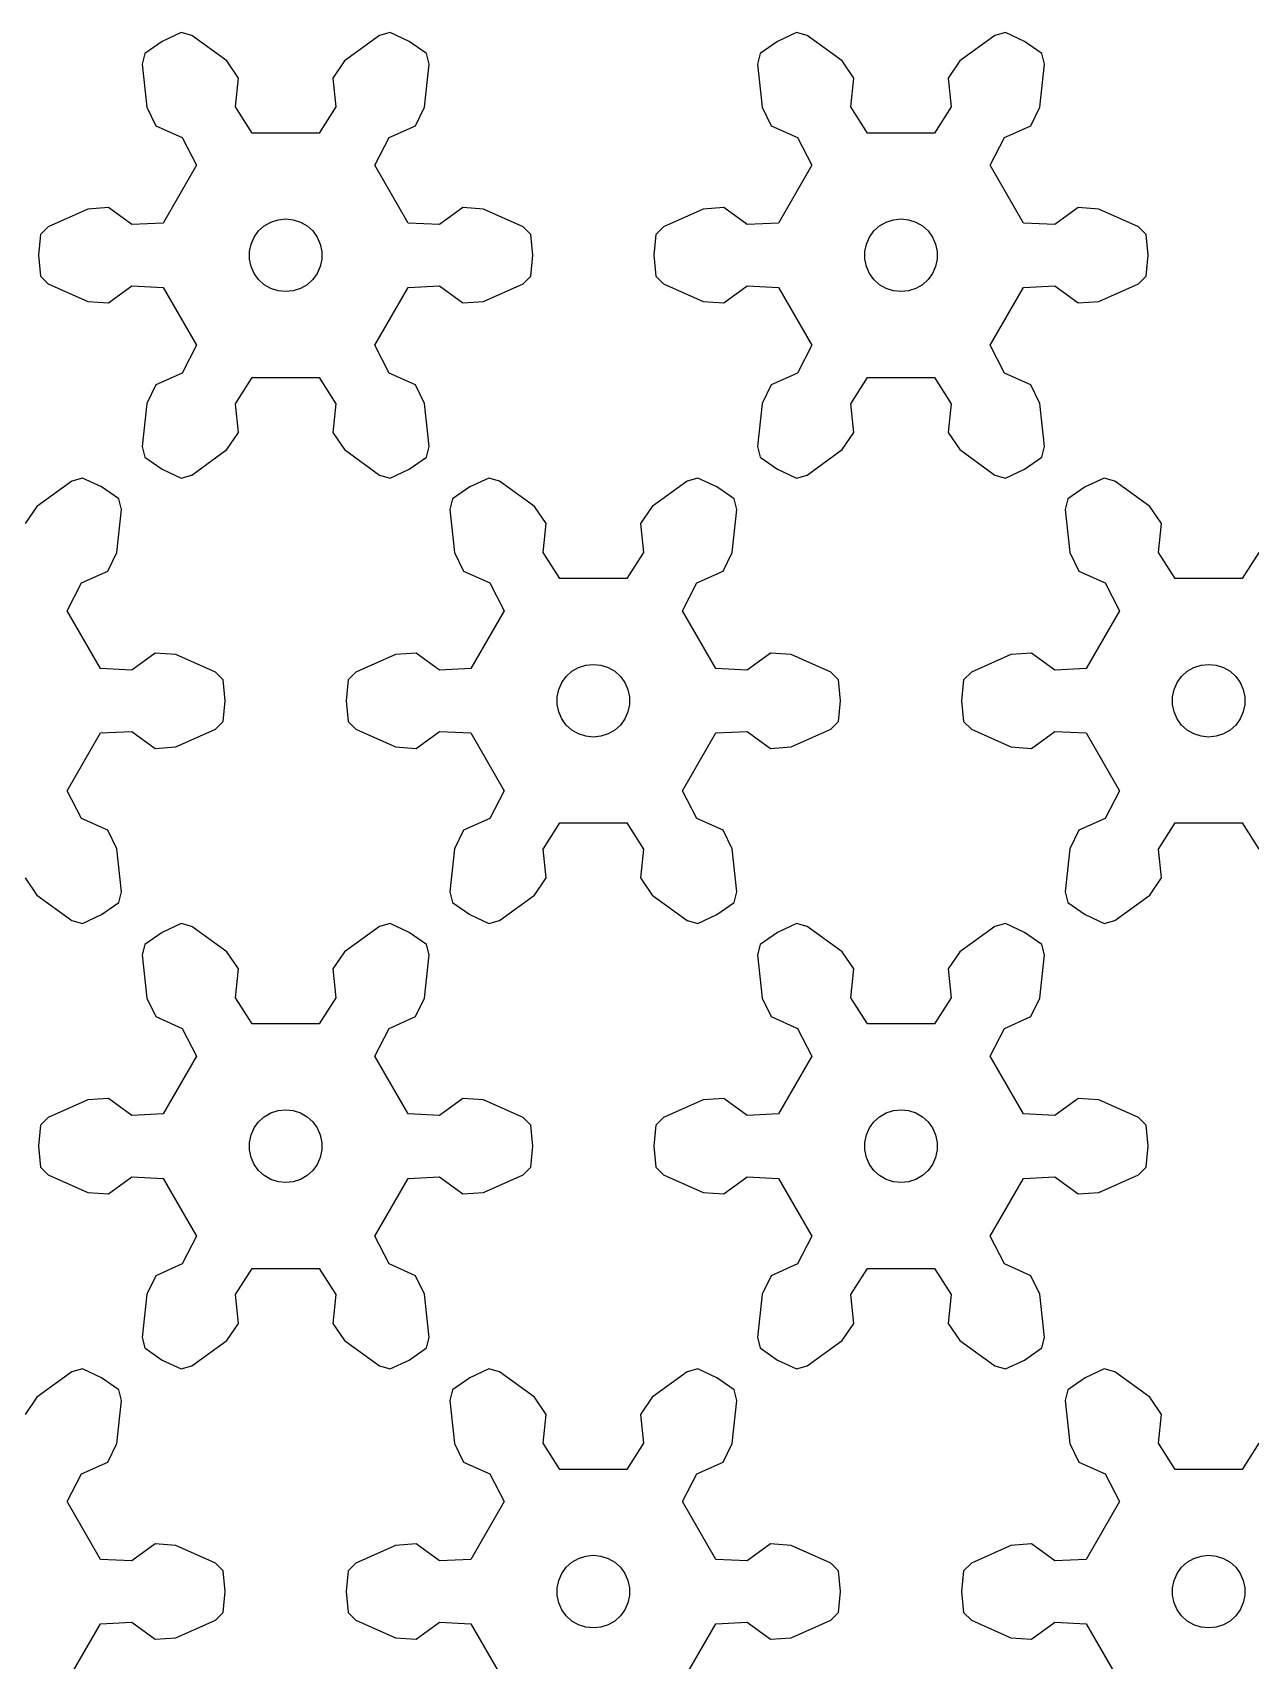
# Model space of a CAD drawing. Extents: x 0 to 198, y 0 to 239.
# Drawn here: x 50.5 to 100.7, y 171.7 to 238.9 of the extents above; entities that cross this region are included whole.
import ezdxf

# ---------------------------------------------------------------- set-up
doc = ezdxf.new("R2010")
doc.units = 0

msp = doc.modelspace()

# ---------------------------------------------------------------- linework, layer by layer
for p, q in [((55.837, 238.507), (55.127, 238.01)), ((56.622, 238.873), (55.837, 238.507)), ((57.056, 238.749), (56.622, 238.873)), ((58.502, 237.701), (57.056, 238.749)), ((64.803, 238.749), (63.357, 237.701)), ((65.237, 238.873), (64.803, 238.749)), ((66.023, 238.507), (65.237, 238.873)), ((66.732, 238.01), (66.023, 238.507)), ((81.208, 238.507), (80.499, 238.01)), ((81.994, 238.873), (81.208, 238.507)), ((82.428, 238.749), (81.994, 238.873)), ((83.874, 237.701), (82.428, 238.749)), ((90.175, 238.749), (88.729, 237.701)), ((90.609, 238.873), (90.175, 238.749)), ((91.394, 238.507), (90.609, 238.873)), ((92.104, 238.01), (91.394, 238.507)), ((55.127, 238.01), (55.017, 237.572)), ((66.842, 237.572), (66.732, 238.01)), ((80.499, 238.01), (80.389, 237.572)), ((92.214, 237.572), (92.104, 238.01)), ((55.017, 237.572), (55.202, 235.796)), ((58.979, 236.994), (58.502, 237.701)), ((63.357, 237.701), (62.88, 236.994)), ((66.657, 235.796), (66.842, 237.572)), ((80.389, 237.572), (80.574, 235.796)), ((84.351, 236.994), (83.874, 237.701)), ((88.729, 237.701), (88.252, 236.994)), ((92.029, 235.796), (92.214, 237.572)), ((58.856, 235.807), (58.979, 236.994)), ((62.88, 236.994), (63.003, 235.807)), ((84.228, 235.807), (84.351, 236.994)), ((88.252, 236.994), (88.375, 235.807)), ((55.202, 235.796), (55.575, 235.029)), ((59.554, 234.729), (58.856, 235.807)), ((63.003, 235.807), (62.305, 234.729)), ((66.284, 235.029), (66.657, 235.796)), ((80.574, 235.796), (80.947, 235.029)), ((84.926, 234.729), (84.228, 235.807)), ((88.375, 235.807), (87.677, 234.729)), ((91.656, 235.029), (92.029, 235.796)), ((55.575, 235.029), (56.665, 234.543)), ((65.194, 234.543), (66.284, 235.029)), ((80.947, 235.029), (82.037, 234.543)), ((90.566, 234.543), (91.656, 235.029)), ((56.665, 234.543), (57.25, 233.399)), ((62.305, 234.729), (59.554, 234.729)), ((64.609, 233.399), (65.194, 234.543)), ((82.037, 234.543), (82.622, 233.399)), ((87.677, 234.729), (84.926, 234.729)), ((89.981, 233.399), (90.566, 234.543)), ((57.25, 233.399), (55.874, 231.016)), ((65.985, 231.016), (64.609, 233.399)), ((82.622, 233.399), (81.246, 231.016)), ((91.357, 231.016), (89.981, 233.399)), ((52.774, 231.591), (51.144, 230.863)), ((53.625, 231.651), (52.774, 231.591)), ((54.591, 230.951), (53.625, 231.651)), ((55.874, 231.016), (54.591, 230.951)), ((60.048, 230.899), (60.319, 231.056)), ((60.319, 231.056), (60.618, 231.153)), ((60.618, 231.153), (60.93, 231.186)), ((60.93, 231.186), (61.241, 231.153)), ((61.241, 231.153), (61.54, 231.056)), ((61.54, 231.056), (61.811, 230.899)), ((67.268, 230.951), (65.985, 231.016)), ((68.234, 231.651), (67.268, 230.951)), ((69.085, 231.591), (68.234, 231.651)), ((70.716, 230.863), (69.085, 231.591)), ((78.146, 231.591), (76.515, 230.863)), ((78.997, 231.651), (78.146, 231.591)), ((79.963, 230.951), (78.997, 231.651)), ((81.246, 231.016), (79.963, 230.951)), ((85.42, 230.899), (85.691, 231.056)), ((85.691, 231.056), (85.99, 231.153)), ((85.99, 231.153), (86.301, 231.186)), ((86.301, 231.186), (86.613, 231.153)), ((86.613, 231.153), (86.912, 231.056)), ((86.912, 231.056), (87.183, 230.899)), ((92.64, 230.951), (91.357, 231.016)), ((93.606, 231.651), (92.64, 230.951)), ((94.457, 231.591), (93.606, 231.651)), ((96.087, 230.863), (94.457, 231.591)), ((50.819, 230.549), (50.744, 229.686)), ((51.144, 230.863), (50.819, 230.549)), ((59.503, 230.149), (59.631, 230.436)), ((59.631, 230.436), (59.815, 230.69)), ((59.815, 230.69), (60.048, 230.899)), ((61.811, 230.899), (62.044, 230.69)), ((62.044, 230.69), (62.229, 230.436)), ((62.229, 230.436), (62.356, 230.149)), ((71.04, 230.549), (70.716, 230.863)), ((71.115, 229.686), (71.04, 230.549)), ((76.191, 230.549), (76.115, 229.686)), ((76.515, 230.863), (76.191, 230.549)), ((84.875, 230.149), (85.002, 230.436)), ((85.002, 230.436), (85.187, 230.69)), ((85.187, 230.69), (85.42, 230.899)), ((87.183, 230.899), (87.416, 230.69)), ((87.416, 230.69), (87.6, 230.436)), ((87.6, 230.436), (87.728, 230.149)), ((96.412, 230.549), (96.087, 230.863)), ((96.487, 229.686), (96.412, 230.549)), ((50.744, 229.686), (50.819, 228.823)), ((59.438, 229.843), (59.503, 230.149)), ((59.438, 229.529), (59.438, 229.843)), ((62.356, 230.149), (62.421, 229.843)), ((62.421, 229.843), (62.421, 229.529)), ((71.04, 228.823), (71.115, 229.686)), ((76.115, 229.686), (76.191, 228.823)), ((84.81, 229.843), (84.875, 230.149)), ((84.81, 229.529), (84.81, 229.843)), ((87.728, 230.149), (87.793, 229.843)), ((87.793, 229.843), (87.793, 229.529)), ((96.412, 228.823), (96.487, 229.686)), ((59.503, 229.222), (59.438, 229.529)), ((59.631, 228.936), (59.503, 229.222)), ((62.356, 229.222), (62.229, 228.936)), ((62.421, 229.529), (62.356, 229.222)), ((84.875, 229.222), (84.81, 229.529)), ((85.002, 228.936), (84.875, 229.222)), ((87.728, 229.222), (87.6, 228.936)), ((87.793, 229.529), (87.728, 229.222)), ((50.819, 228.823), (51.144, 228.509)), ((51.144, 228.509), (52.774, 227.781)), ((53.625, 227.721), (54.591, 228.421)), ((54.591, 228.421), (55.874, 228.356)), ((55.874, 228.356), (57.25, 225.973)), ((59.815, 228.682), (59.631, 228.936)), ((60.048, 228.472), (59.815, 228.682)), ((60.319, 228.316), (60.048, 228.472)), ((60.618, 228.219), (60.319, 228.316)), ((61.54, 228.316), (61.241, 228.219)), ((61.811, 228.472), (61.54, 228.316)), ((62.044, 228.682), (61.811, 228.472)), ((62.229, 228.936), (62.044, 228.682)), ((64.609, 225.973), (65.985, 228.356)), ((65.985, 228.356), (67.268, 228.421)), ((67.268, 228.421), (68.234, 227.721)), ((69.085, 227.781), (70.716, 228.509)), ((70.716, 228.509), (71.04, 228.823)), ((76.191, 228.823), (76.515, 228.509)), ((76.515, 228.509), (78.146, 227.781)), ((78.997, 227.721), (79.963, 228.421)), ((79.963, 228.421), (81.246, 228.356)), ((81.246, 228.356), (82.622, 225.973)), ((85.187, 228.682), (85.002, 228.936)), ((85.42, 228.472), (85.187, 228.682)), ((85.691, 228.316), (85.42, 228.472)), ((85.99, 228.219), (85.691, 228.316)), ((86.912, 228.316), (86.613, 228.219)), ((87.183, 228.472), (86.912, 228.316)), ((87.416, 228.682), (87.183, 228.472)), ((87.6, 228.936), (87.416, 228.682)), ((89.981, 225.973), (91.357, 228.356)), ((91.357, 228.356), (92.64, 228.421)), ((92.64, 228.421), (93.606, 227.721)), ((94.457, 227.781), (96.087, 228.509)), ((96.087, 228.509), (96.412, 228.823)), ((52.774, 227.781), (53.625, 227.721)), ((60.93, 228.186), (60.618, 228.219)), ((61.241, 228.219), (60.93, 228.186)), ((68.234, 227.721), (69.085, 227.781)), ((78.146, 227.781), (78.997, 227.721)), ((86.301, 228.186), (85.99, 228.219)), ((86.613, 228.219), (86.301, 228.186)), ((93.606, 227.721), (94.457, 227.781)), ((57.25, 225.973), (56.665, 224.829)), ((65.194, 224.829), (64.609, 225.973)), ((82.622, 225.973), (82.037, 224.829)), ((90.566, 224.829), (89.981, 225.973)), ((55.575, 224.343), (55.202, 223.576)), ((56.665, 224.829), (55.575, 224.343)), ((58.856, 223.564), (59.554, 224.643)), ((59.554, 224.643), (62.305, 224.643)), ((62.305, 224.643), (63.003, 223.564)), ((66.284, 224.343), (65.194, 224.829)), ((66.657, 223.576), (66.284, 224.343)), ((80.947, 224.343), (80.574, 223.576)), ((82.037, 224.829), (80.947, 224.343)), ((84.228, 223.564), (84.926, 224.643)), ((84.926, 224.643), (87.677, 224.643)), ((87.677, 224.643), (88.375, 223.564)), ((91.656, 224.343), (90.566, 224.829)), ((92.029, 223.576), (91.656, 224.343)), ((55.202, 223.576), (55.017, 221.799)), ((58.979, 222.377), (58.856, 223.564)), ((63.003, 223.564), (62.88, 222.377)), ((66.842, 221.799), (66.657, 223.576)), ((80.574, 223.576), (80.389, 221.799)), ((84.351, 222.377), (84.228, 223.564)), ((88.375, 223.564), (88.252, 222.377)), ((92.214, 221.799), (92.029, 223.576)), ((58.502, 221.671), (58.979, 222.377)), ((62.88, 222.377), (63.357, 221.671)), ((83.874, 221.671), (84.351, 222.377)), ((88.252, 222.377), (88.729, 221.671)), ((55.017, 221.799), (55.127, 221.362)), ((57.056, 220.622), (58.502, 221.671)), ((63.357, 221.671), (64.803, 220.622)), ((66.732, 221.362), (66.842, 221.799)), ((80.389, 221.799), (80.499, 221.362)), ((82.428, 220.622), (83.874, 221.671)), ((88.729, 221.671), (90.175, 220.622)), ((92.104, 221.362), (92.214, 221.799)), ((55.127, 221.362), (55.837, 220.865)), ((66.023, 220.865), (66.732, 221.362)), ((80.499, 221.362), (81.208, 220.865)), ((91.394, 220.865), (92.104, 221.362)), ((52.117, 220.374), (50.672, 219.326)), ((52.551, 220.498), (52.117, 220.374)), ((53.337, 220.132), (52.551, 220.498)), ((55.837, 220.865), (56.622, 220.498)), ((56.622, 220.498), (57.056, 220.622)), ((64.803, 220.622), (65.237, 220.498)), ((65.237, 220.498), (66.023, 220.865)), ((69.308, 220.498), (68.523, 220.132)), ((69.742, 220.374), (69.308, 220.498)), ((71.188, 219.326), (69.742, 220.374)), ((77.489, 220.374), (76.043, 219.326)), ((77.923, 220.498), (77.489, 220.374)), ((78.708, 220.132), (77.923, 220.498)), ((81.208, 220.865), (81.994, 220.498)), ((81.994, 220.498), (82.428, 220.622)), ((90.175, 220.622), (90.609, 220.498)), ((90.609, 220.498), (91.394, 220.865)), ((94.68, 220.498), (93.894, 220.132)), ((95.114, 220.374), (94.68, 220.498)), ((96.559, 219.326), (95.114, 220.374)), ((54.046, 219.635), (53.337, 220.132)), ((54.156, 219.197), (54.046, 219.635)), ((67.813, 219.635), (67.703, 219.197)), ((68.523, 220.132), (67.813, 219.635)), ((79.418, 219.635), (78.708, 220.132)), ((79.528, 219.197), (79.418, 219.635)), ((93.185, 219.635), (93.075, 219.197)), ((93.894, 220.132), (93.185, 219.635)), ((50.672, 219.326), (50.194, 218.62)), ((53.971, 217.421), (54.156, 219.197)), ((67.703, 219.197), (67.888, 217.421)), ((71.665, 218.62), (71.188, 219.326)), ((76.043, 219.326), (75.566, 218.62)), ((79.343, 217.421), (79.528, 219.197)), ((93.075, 219.197), (93.26, 217.421)), ((97.037, 218.62), (96.559, 219.326)), ((71.542, 217.432), (71.665, 218.62)), ((75.566, 218.62), (75.689, 217.432)), ((96.914, 217.432), (97.037, 218.62)), ((53.598, 216.654), (53.971, 217.421)), ((67.888, 217.421), (68.261, 216.654)), ((72.24, 216.354), (71.542, 217.432)), ((75.689, 217.432), (74.991, 216.354)), ((78.97, 216.654), (79.343, 217.421)), ((93.26, 217.421), (93.633, 216.654)), ((97.612, 216.354), (96.914, 217.432)), ((101.061, 217.432), (100.363, 216.354)), ((52.508, 216.168), (53.598, 216.654)), ((68.261, 216.654), (69.351, 216.168)), ((74.991, 216.354), (72.24, 216.354)), ((77.88, 216.168), (78.97, 216.654)), ((93.633, 216.654), (94.723, 216.168)), ((100.363, 216.354), (97.612, 216.354)), ((51.923, 215.024), (52.508, 216.168)), ((69.351, 216.168), (69.936, 215.024)), ((77.295, 215.024), (77.88, 216.168)), ((94.723, 216.168), (95.308, 215.024)), ((53.299, 212.641), (51.923, 215.024)), ((69.936, 215.024), (68.56, 212.641)), ((78.671, 212.641), (77.295, 215.024)), ((95.308, 215.024), (93.932, 212.641)), ((55.548, 213.276), (54.582, 212.576)), ((56.399, 213.216), (55.548, 213.276)), ((58.03, 212.488), (56.399, 213.216)), ((65.46, 213.216), (63.829, 212.488)), ((66.311, 213.276), (65.46, 213.216)), ((67.277, 212.576), (66.311, 213.276)), ((80.92, 213.276), (79.954, 212.576)), ((81.771, 213.216), (80.92, 213.276)), ((83.402, 212.488), (81.771, 213.216)), ((90.832, 213.216), (89.201, 212.488)), ((91.683, 213.276), (90.832, 213.216)), ((92.649, 212.576), (91.683, 213.276)), ((54.582, 212.576), (53.299, 212.641)), ((58.354, 212.174), (58.03, 212.488)), ((63.829, 212.488), (63.505, 212.174)), ((68.56, 212.641), (67.277, 212.576)), ((72.316, 212.061), (72.501, 212.315)), ((72.501, 212.315), (72.734, 212.525)), ((72.734, 212.525), (73.005, 212.681)), ((73.005, 212.681), (73.304, 212.778)), ((73.304, 212.778), (73.615, 212.811)), ((73.615, 212.811), (73.927, 212.778)), ((73.927, 212.778), (74.226, 212.681)), ((74.226, 212.681), (74.497, 212.525)), ((74.497, 212.525), (74.73, 212.315)), ((74.73, 212.315), (74.915, 212.061)), ((79.954, 212.576), (78.671, 212.641)), ((83.726, 212.174), (83.402, 212.488)), ((89.201, 212.488), (88.877, 212.174)), ((93.932, 212.641), (92.649, 212.576)), ((97.688, 212.061), (97.873, 212.315)), ((97.873, 212.315), (98.106, 212.525)), ((98.106, 212.525), (98.377, 212.681)), ((98.377, 212.681), (98.675, 212.778)), ((98.675, 212.778), (98.987, 212.811)), ((98.987, 212.811), (99.299, 212.778)), ((99.299, 212.778), (99.597, 212.681)), ((99.597, 212.681), (99.869, 212.525)), ((99.869, 212.525), (100.102, 212.315)), ((100.102, 212.315), (100.286, 212.061)), ((58.43, 211.311), (58.354, 212.174)), ((63.505, 212.174), (63.43, 211.311)), ((72.124, 211.468), (72.189, 211.775)), ((72.189, 211.775), (72.316, 212.061)), ((74.915, 212.061), (75.042, 211.775)), ((75.042, 211.775), (75.107, 211.468)), ((83.801, 211.311), (83.726, 212.174)), ((88.877, 212.174), (88.801, 211.311)), ((97.496, 211.468), (97.561, 211.775)), ((97.561, 211.775), (97.688, 212.061)), ((100.286, 212.061), (100.414, 211.775)), ((100.414, 211.775), (100.479, 211.468)), ((58.354, 210.448), (58.43, 211.311)), ((63.43, 211.311), (63.505, 210.448)), ((72.124, 211.154), (72.124, 211.468)), ((72.189, 210.847), (72.124, 211.154)), ((75.107, 211.154), (75.042, 210.847)), ((75.107, 211.468), (75.107, 211.154)), ((83.726, 210.448), (83.801, 211.311)), ((88.801, 211.311), (88.877, 210.448)), ((97.496, 211.154), (97.496, 211.468)), ((97.561, 210.847), (97.496, 211.154)), ((100.479, 211.154), (100.414, 210.847)), ((100.479, 211.468), (100.479, 211.154)), ((58.03, 210.134), (58.354, 210.448)), ((63.505, 210.448), (63.829, 210.134)), ((72.316, 210.561), (72.189, 210.847)), ((72.501, 210.307), (72.316, 210.561)), ((72.734, 210.097), (72.501, 210.307)), ((74.73, 210.307), (74.497, 210.097)), ((74.915, 210.561), (74.73, 210.307)), ((75.042, 210.847), (74.915, 210.561)), ((83.402, 210.134), (83.726, 210.448)), ((88.877, 210.448), (89.201, 210.134)), ((97.688, 210.561), (97.561, 210.847)), ((97.873, 210.307), (97.688, 210.561)), ((98.106, 210.097), (97.873, 210.307)), ((100.102, 210.307), (99.869, 210.097)), ((100.286, 210.561), (100.102, 210.307)), ((100.414, 210.847), (100.286, 210.561)), ((51.923, 207.598), (53.299, 209.981)), ((53.299, 209.981), (54.582, 210.046)), ((54.582, 210.046), (55.548, 209.346)), ((56.399, 209.406), (58.03, 210.134)), ((63.829, 210.134), (65.46, 209.406)), ((66.311, 209.346), (67.277, 210.046)), ((67.277, 210.046), (68.56, 209.981)), ((68.56, 209.981), (69.936, 207.598)), ((73.005, 209.941), (72.734, 210.097)), ((73.304, 209.844), (73.005, 209.941)), ((73.615, 209.811), (73.304, 209.844)), ((73.927, 209.844), (73.615, 209.811)), ((74.226, 209.941), (73.927, 209.844)), ((74.497, 210.097), (74.226, 209.941)), ((77.295, 207.598), (78.671, 209.981)), ((78.671, 209.981), (79.954, 210.046)), ((79.954, 210.046), (80.92, 209.346)), ((81.771, 209.406), (83.402, 210.134)), ((89.201, 210.134), (90.832, 209.406)), ((91.683, 209.346), (92.649, 210.046)), ((92.649, 210.046), (93.932, 209.981)), ((93.932, 209.981), (95.308, 207.598)), ((98.377, 209.941), (98.106, 210.097)), ((98.675, 209.844), (98.377, 209.941)), ((98.987, 209.811), (98.675, 209.844)), ((99.299, 209.844), (98.987, 209.811)), ((99.597, 209.941), (99.299, 209.844)), ((99.869, 210.097), (99.597, 209.941)), ((55.548, 209.346), (56.399, 209.406)), ((65.46, 209.406), (66.311, 209.346)), ((80.92, 209.346), (81.771, 209.406)), ((90.832, 209.406), (91.683, 209.346)), ((52.508, 206.454), (51.923, 207.598)), ((69.936, 207.598), (69.351, 206.454)), ((77.88, 206.454), (77.295, 207.598)), ((95.308, 207.598), (94.723, 206.454)), ((53.598, 205.968), (52.508, 206.454)), ((69.351, 206.454), (68.261, 205.968)), ((71.542, 205.19), (72.24, 206.268)), ((72.24, 206.268), (74.991, 206.268)), ((74.991, 206.268), (75.689, 205.19)), ((78.97, 205.968), (77.88, 206.454)), ((94.723, 206.454), (93.633, 205.968)), ((96.914, 205.19), (97.612, 206.268)), ((97.612, 206.268), (100.363, 206.268)), ((100.363, 206.268), (101.061, 205.19)), ((53.971, 205.201), (53.598, 205.968)), ((68.261, 205.968), (67.888, 205.201)), ((79.343, 205.201), (78.97, 205.968)), ((93.633, 205.968), (93.26, 205.201)), ((54.156, 203.425), (53.971, 205.201)), ((67.888, 205.201), (67.703, 203.425)), ((71.665, 204.002), (71.542, 205.19)), ((75.689, 205.19), (75.566, 204.002)), ((79.528, 203.425), (79.343, 205.201)), ((93.26, 205.201), (93.075, 203.425)), ((97.037, 204.002), (96.914, 205.19)), ((50.194, 204.002), (50.672, 203.296)), ((71.188, 203.296), (71.665, 204.002)), ((75.566, 204.002), (76.043, 203.296)), ((96.559, 203.296), (97.037, 204.002)), ((50.672, 203.296), (52.117, 202.248)), ((53.337, 202.49), (54.046, 202.987)), ((54.046, 202.987), (54.156, 203.425)), ((67.703, 203.425), (67.813, 202.987)), ((67.813, 202.987), (68.523, 202.49)), ((69.742, 202.248), (71.188, 203.296)), ((76.043, 203.296), (77.489, 202.248)), ((78.708, 202.49), (79.418, 202.987)), ((79.418, 202.987), (79.528, 203.425)), ((93.075, 203.425), (93.185, 202.987)), ((93.185, 202.987), (93.894, 202.49)), ((95.114, 202.248), (96.559, 203.296)), ((52.117, 202.248), (52.551, 202.124)), ((52.551, 202.124), (53.337, 202.49)), ((68.523, 202.49), (69.308, 202.124)), ((69.308, 202.124), (69.742, 202.248)), ((77.489, 202.248), (77.923, 202.124)), ((77.923, 202.124), (78.708, 202.49)), ((93.894, 202.49), (94.68, 202.124)), ((94.68, 202.124), (95.114, 202.248)), ((55.837, 201.757), (55.127, 201.26)), ((56.622, 202.124), (55.837, 201.757)), ((57.056, 202), (56.622, 202.124)), ((58.502, 200.951), (57.056, 202)), ((64.803, 202), (63.357, 200.951)), ((65.237, 202.124), (64.803, 202)), ((66.023, 201.757), (65.237, 202.124)), ((66.732, 201.26), (66.023, 201.757)), ((81.208, 201.757), (80.499, 201.26)), ((81.994, 202.124), (81.208, 201.757)), ((82.428, 202), (81.994, 202.124)), ((83.874, 200.951), (82.428, 202)), ((90.175, 202), (88.729, 200.951)), ((90.609, 202.124), (90.175, 202)), ((91.394, 201.757), (90.609, 202.124)), ((92.104, 201.26), (91.394, 201.757)), ((55.127, 201.26), (55.017, 200.823)), ((55.017, 200.823), (55.202, 199.046)), ((58.979, 200.245), (58.502, 200.951)), ((63.357, 200.951), (62.88, 200.245)), ((66.657, 199.046), (66.842, 200.823)), ((66.842, 200.823), (66.732, 201.26)), ((80.499, 201.26), (80.389, 200.823)), ((80.389, 200.823), (80.574, 199.046)), ((84.351, 200.245), (83.874, 200.951)), ((88.729, 200.951), (88.252, 200.245)), ((92.029, 199.046), (92.214, 200.823)), ((92.214, 200.823), (92.104, 201.26)), ((58.856, 199.058), (58.979, 200.245)), ((62.88, 200.245), (63.003, 199.058)), ((84.228, 199.058), (84.351, 200.245)), ((88.252, 200.245), (88.375, 199.058)), ((55.202, 199.046), (55.575, 198.279)), ((59.554, 197.979), (58.856, 199.058)), ((63.003, 199.058), (62.305, 197.979)), ((66.284, 198.279), (66.657, 199.046)), ((80.574, 199.046), (80.947, 198.279)), ((84.926, 197.979), (84.228, 199.058)), ((88.375, 199.058), (87.677, 197.979)), ((91.656, 198.279), (92.029, 199.046)), ((55.575, 198.279), (56.665, 197.793)), ((65.194, 197.793), (66.284, 198.279)), ((80.947, 198.279), (82.037, 197.793)), ((90.566, 197.793), (91.656, 198.279)), ((56.665, 197.793), (57.25, 196.649)), ((62.305, 197.979), (59.554, 197.979)), ((64.609, 196.649), (65.194, 197.793)), ((82.037, 197.793), (82.622, 196.649)), ((87.677, 197.979), (84.926, 197.979)), ((89.981, 196.649), (90.566, 197.793)), ((57.25, 196.649), (55.874, 194.266)), ((65.985, 194.266), (64.609, 196.649)), ((82.622, 196.649), (81.246, 194.266)), ((91.357, 194.266), (89.981, 196.649)), ((52.774, 194.841), (51.144, 194.113)), ((53.625, 194.901), (52.774, 194.841)), ((54.591, 194.201), (53.625, 194.901)), ((68.234, 194.901), (67.268, 194.201)), ((69.085, 194.841), (68.234, 194.901)), ((70.716, 194.113), (69.085, 194.841)), ((78.146, 194.841), (76.515, 194.113)), ((78.997, 194.901), (78.146, 194.841)), ((79.963, 194.201), (78.997, 194.901)), ((93.606, 194.901), (92.64, 194.201)), ((94.457, 194.841), (93.606, 194.901)), ((96.087, 194.113), (94.457, 194.841)), ((51.144, 194.113), (50.819, 193.799)), ((55.874, 194.266), (54.591, 194.201)), ((59.815, 193.94), (60.048, 194.15)), ((60.048, 194.15), (60.319, 194.306)), ((60.319, 194.306), (60.618, 194.403)), ((60.618, 194.403), (60.93, 194.436)), ((60.93, 194.436), (61.241, 194.403)), ((61.241, 194.403), (61.54, 194.306)), ((61.54, 194.306), (61.811, 194.15)), ((61.811, 194.15), (62.044, 193.94)), ((67.268, 194.201), (65.985, 194.266)), ((71.04, 193.799), (70.716, 194.113)), ((76.515, 194.113), (76.191, 193.799)), ((81.246, 194.266), (79.963, 194.201)), ((85.187, 193.94), (85.42, 194.15)), ((85.42, 194.15), (85.691, 194.306)), ((85.691, 194.306), (85.99, 194.403)), ((85.99, 194.403), (86.301, 194.436)), ((86.301, 194.436), (86.613, 194.403)), ((86.613, 194.403), (86.912, 194.306)), ((86.912, 194.306), (87.183, 194.15)), ((87.183, 194.15), (87.416, 193.94)), ((92.64, 194.201), (91.357, 194.266)), ((96.412, 193.799), (96.087, 194.113)), ((50.819, 193.799), (50.744, 192.936)), ((59.438, 193.093), (59.503, 193.4)), ((59.503, 193.4), (59.631, 193.686)), ((59.631, 193.686), (59.815, 193.94)), ((62.044, 193.94), (62.229, 193.686)), ((62.229, 193.686), (62.356, 193.4)), ((62.356, 193.4), (62.421, 193.093)), ((71.115, 192.936), (71.04, 193.799)), ((76.191, 193.799), (76.115, 192.936)), ((84.81, 193.093), (84.875, 193.4)), ((84.875, 193.4), (85.002, 193.686)), ((85.002, 193.686), (85.187, 193.94)), ((87.416, 193.94), (87.6, 193.686)), ((87.6, 193.686), (87.728, 193.4)), ((87.728, 193.4), (87.793, 193.093)), ((96.487, 192.936), (96.412, 193.799)), ((50.744, 192.936), (50.819, 192.073)), ((59.438, 192.779), (59.438, 193.093)), ((59.503, 192.473), (59.438, 192.779)), ((62.421, 192.779), (62.356, 192.473)), ((62.421, 193.093), (62.421, 192.779)), ((71.04, 192.073), (71.115, 192.936)), ((76.115, 192.936), (76.191, 192.073)), ((84.81, 192.779), (84.81, 193.093)), ((84.875, 192.473), (84.81, 192.779)), ((87.793, 192.779), (87.728, 192.473)), ((87.793, 193.093), (87.793, 192.779)), ((96.412, 192.073), (96.487, 192.936)), ((50.819, 192.073), (51.144, 191.759)), ((59.631, 192.186), (59.503, 192.473)), ((59.815, 191.932), (59.631, 192.186)), ((62.229, 192.186), (62.044, 191.932)), ((62.356, 192.473), (62.229, 192.186)), ((70.716, 191.759), (71.04, 192.073)), ((76.191, 192.073), (76.515, 191.759)), ((85.002, 192.186), (84.875, 192.473)), ((85.187, 191.932), (85.002, 192.186)), ((87.6, 192.186), (87.416, 191.932)), ((87.728, 192.473), (87.6, 192.186)), ((96.087, 191.759), (96.412, 192.073)), ((51.144, 191.759), (52.774, 191.031)), ((53.625, 190.971), (54.591, 191.671)), ((54.591, 191.671), (55.874, 191.606)), ((55.874, 191.606), (57.25, 189.223)), ((60.048, 191.723), (59.815, 191.932)), ((60.319, 191.566), (60.048, 191.723)), ((60.618, 191.469), (60.319, 191.566)), ((60.93, 191.436), (60.618, 191.469)), ((61.241, 191.469), (60.93, 191.436)), ((61.54, 191.566), (61.241, 191.469)), ((61.811, 191.723), (61.54, 191.566)), ((62.044, 191.932), (61.811, 191.723)), ((64.609, 189.223), (65.985, 191.606)), ((65.985, 191.606), (67.268, 191.671)), ((67.268, 191.671), (68.234, 190.971)), ((69.085, 191.031), (70.716, 191.759)), ((76.515, 191.759), (78.146, 191.031)), ((78.997, 190.971), (79.963, 191.671)), ((79.963, 191.671), (81.246, 191.606)), ((81.246, 191.606), (82.622, 189.223)), ((85.42, 191.723), (85.187, 191.932)), ((85.691, 191.566), (85.42, 191.723)), ((85.99, 191.469), (85.691, 191.566)), ((86.301, 191.436), (85.99, 191.469)), ((86.613, 191.469), (86.301, 191.436)), ((86.912, 191.566), (86.613, 191.469)), ((87.183, 191.723), (86.912, 191.566)), ((87.416, 191.932), (87.183, 191.723)), ((89.981, 189.223), (91.357, 191.606)), ((91.357, 191.606), (92.64, 191.671)), ((92.64, 191.671), (93.606, 190.971)), ((94.457, 191.031), (96.087, 191.759)), ((52.774, 191.031), (53.625, 190.971)), ((68.234, 190.971), (69.085, 191.031)), ((78.146, 191.031), (78.997, 190.971)), ((93.606, 190.971), (94.457, 191.031)), ((57.25, 189.223), (56.665, 188.079)), ((65.194, 188.079), (64.609, 189.223)), ((82.622, 189.223), (82.037, 188.079)), ((90.566, 188.079), (89.981, 189.223)), ((56.665, 188.079), (55.575, 187.593)), ((66.284, 187.593), (65.194, 188.079)), ((82.037, 188.079), (80.947, 187.593)), ((91.656, 187.593), (90.566, 188.079)), ((55.575, 187.593), (55.202, 186.826)), ((58.856, 186.815), (59.554, 187.893)), ((59.554, 187.893), (62.305, 187.893)), ((62.305, 187.893), (63.003, 186.815)), ((66.657, 186.826), (66.284, 187.593)), ((80.947, 187.593), (80.574, 186.826)), ((84.228, 186.815), (84.926, 187.893)), ((84.926, 187.893), (87.677, 187.893)), ((87.677, 187.893), (88.375, 186.815)), ((92.029, 186.826), (91.656, 187.593)), ((55.202, 186.826), (55.017, 185.05)), ((58.979, 185.628), (58.856, 186.815)), ((63.003, 186.815), (62.88, 185.628)), ((66.842, 185.05), (66.657, 186.826)), ((80.574, 186.826), (80.389, 185.05)), ((84.351, 185.628), (84.228, 186.815)), ((88.375, 186.815), (88.252, 185.628)), ((92.214, 185.05), (92.029, 186.826)), ((58.502, 184.921), (58.979, 185.628)), ((62.88, 185.628), (63.357, 184.921)), ((83.874, 184.921), (84.351, 185.628)), ((88.252, 185.628), (88.729, 184.921)), ((55.017, 185.05), (55.127, 184.612)), ((57.056, 183.873), (58.502, 184.921)), ((63.357, 184.921), (64.803, 183.873)), ((66.732, 184.612), (66.842, 185.05)), ((80.389, 185.05), (80.499, 184.612)), ((82.428, 183.873), (83.874, 184.921)), ((88.729, 184.921), (90.175, 183.873)), ((92.104, 184.612), (92.214, 185.05)), ((55.127, 184.612), (55.837, 184.115)), ((55.837, 184.115), (56.622, 183.749)), ((65.237, 183.749), (66.023, 184.115)), ((66.023, 184.115), (66.732, 184.612)), ((80.499, 184.612), (81.208, 184.115)), ((81.208, 184.115), (81.994, 183.749)), ((90.609, 183.749), (91.394, 184.115)), ((91.394, 184.115), (92.104, 184.612)), ((52.117, 183.625), (50.672, 182.576)), ((52.551, 183.749), (52.117, 183.625)), ((53.337, 183.383), (52.551, 183.749)), ((54.046, 182.886), (53.337, 183.383)), ((56.622, 183.749), (57.056, 183.873)), ((64.803, 183.873), (65.237, 183.749)), ((68.523, 183.383), (67.813, 182.886)), ((69.308, 183.749), (68.523, 183.383)), ((69.742, 183.625), (69.308, 183.749)), ((71.188, 182.576), (69.742, 183.625)), ((77.489, 183.625), (76.043, 182.576)), ((77.923, 183.749), (77.489, 183.625)), ((78.708, 183.383), (77.923, 183.749)), ((79.418, 182.886), (78.708, 183.383)), ((81.994, 183.749), (82.428, 183.873)), ((90.175, 183.873), (90.609, 183.749)), ((93.894, 183.383), (93.185, 182.886)), ((94.68, 183.749), (93.894, 183.383)), ((95.114, 183.625), (94.68, 183.749)), ((96.559, 182.576), (95.114, 183.625)), ((54.156, 182.448), (54.046, 182.886)), ((67.813, 182.886), (67.703, 182.448)), ((79.528, 182.448), (79.418, 182.886)), ((93.185, 182.886), (93.075, 182.448)), ((50.672, 182.576), (50.194, 181.87)), ((53.971, 180.672), (54.156, 182.448)), ((67.703, 182.448), (67.888, 180.672)), ((71.665, 181.87), (71.188, 182.576)), ((76.043, 182.576), (75.566, 181.87)), ((79.343, 180.672), (79.528, 182.448)), ((93.075, 182.448), (93.26, 180.672)), ((97.037, 181.87), (96.559, 182.576)), ((71.542, 180.683), (71.665, 181.87)), ((75.566, 181.87), (75.689, 180.683)), ((96.914, 180.683), (97.037, 181.87)), ((53.598, 179.904), (53.971, 180.672)), ((67.888, 180.672), (68.261, 179.904)), ((72.24, 179.604), (71.542, 180.683)), ((75.689, 180.683), (74.991, 179.604)), ((78.97, 179.904), (79.343, 180.672)), ((93.26, 180.672), (93.633, 179.904)), ((97.612, 179.604), (96.914, 180.683)), ((101.061, 180.683), (100.363, 179.604)), ((51.923, 178.274), (52.508, 179.418)), ((52.508, 179.418), (53.598, 179.904)), ((68.261, 179.904), (69.351, 179.418)), ((69.351, 179.418), (69.936, 178.274)), ((74.991, 179.604), (72.24, 179.604)), ((77.295, 178.274), (77.88, 179.418)), ((77.88, 179.418), (78.97, 179.904)), ((93.633, 179.904), (94.723, 179.418)), ((94.723, 179.418), (95.308, 178.274)), ((100.363, 179.604), (97.612, 179.604)), ((53.299, 175.891), (51.923, 178.274)), ((69.936, 178.274), (68.56, 175.891)), ((78.671, 175.891), (77.295, 178.274)), ((95.308, 178.274), (93.932, 175.891)), ((55.548, 176.527), (54.582, 175.826)), ((56.399, 176.466), (55.548, 176.527)), ((58.03, 175.738), (56.399, 176.466)), ((65.46, 176.466), (63.829, 175.738)), ((66.311, 176.527), (65.46, 176.466)), ((67.277, 175.826), (66.311, 176.527)), ((73.005, 175.932), (73.304, 176.028)), ((73.304, 176.028), (73.615, 176.061)), ((73.615, 176.061), (73.927, 176.028)), ((73.927, 176.028), (74.226, 175.932)), ((80.92, 176.527), (79.954, 175.826)), ((81.771, 176.466), (80.92, 176.527)), ((83.402, 175.738), (81.771, 176.466)), ((90.832, 176.466), (89.201, 175.738)), ((91.683, 176.527), (90.832, 176.466)), ((92.649, 175.826), (91.683, 176.527)), ((98.377, 175.932), (98.675, 176.028)), ((98.675, 176.028), (98.987, 176.061)), ((98.987, 176.061), (99.299, 176.028)), ((99.299, 176.028), (99.597, 175.932)), ((54.582, 175.826), (53.299, 175.891)), ((58.354, 175.424), (58.03, 175.738)), ((58.43, 174.561), (58.354, 175.424)), ((63.505, 175.424), (63.43, 174.561)), ((63.829, 175.738), (63.505, 175.424)), ((68.56, 175.891), (67.277, 175.826)), ((72.189, 175.025), (72.316, 175.311)), ((72.316, 175.311), (72.501, 175.565)), ((72.501, 175.565), (72.734, 175.775)), ((72.734, 175.775), (73.005, 175.932)), ((74.226, 175.932), (74.497, 175.775)), ((74.497, 175.775), (74.73, 175.565)), ((74.73, 175.565), (74.915, 175.311)), ((74.915, 175.311), (75.042, 175.025)), ((79.954, 175.826), (78.671, 175.891)), ((83.726, 175.424), (83.402, 175.738)), ((83.801, 174.561), (83.726, 175.424)), ((88.877, 175.424), (88.801, 174.561)), ((89.201, 175.738), (88.877, 175.424)), ((93.932, 175.891), (92.649, 175.826)), ((97.561, 175.025), (97.688, 175.311)), ((97.688, 175.311), (97.873, 175.565)), ((97.873, 175.565), (98.106, 175.775)), ((98.106, 175.775), (98.377, 175.932)), ((99.597, 175.932), (99.869, 175.775)), ((99.869, 175.775), (100.102, 175.565)), ((100.102, 175.565), (100.286, 175.311)), ((100.286, 175.311), (100.414, 175.025)), ((72.124, 174.718), (72.189, 175.025)), ((72.124, 174.404), (72.124, 174.718)), ((75.042, 175.025), (75.107, 174.718)), ((75.107, 174.718), (75.107, 174.404)), ((97.496, 174.718), (97.561, 175.025)), ((97.496, 174.404), (97.496, 174.718)), ((100.414, 175.025), (100.479, 174.718)), ((100.479, 174.718), (100.479, 174.404)), ((58.354, 173.698), (58.43, 174.561)), ((63.43, 174.561), (63.505, 173.698)), ((72.189, 174.098), (72.124, 174.404)), ((72.316, 173.811), (72.189, 174.098)), ((75.042, 174.098), (74.915, 173.811)), ((75.107, 174.404), (75.042, 174.098)), ((83.726, 173.698), (83.801, 174.561)), ((88.801, 174.561), (88.877, 173.698)), ((97.561, 174.098), (97.496, 174.404)), ((97.688, 173.811), (97.561, 174.098)), ((100.414, 174.098), (100.286, 173.811)), ((100.479, 174.404), (100.414, 174.098)), ((53.299, 173.231), (54.582, 173.297)), ((54.582, 173.297), (55.548, 172.596)), ((56.399, 172.656), (58.03, 173.384)), ((58.03, 173.384), (58.354, 173.698)), ((63.505, 173.698), (63.829, 173.384)), ((63.829, 173.384), (65.46, 172.656)), ((66.311, 172.596), (67.277, 173.297)), ((67.277, 173.297), (68.56, 173.231)), ((72.501, 173.558), (72.316, 173.811)), ((72.734, 173.348), (72.501, 173.558)), ((73.005, 173.191), (72.734, 173.348)), ((74.497, 173.348), (74.226, 173.191)), ((74.73, 173.558), (74.497, 173.348)), ((74.915, 173.811), (74.73, 173.558)), ((78.671, 173.231), (79.954, 173.297)), ((79.954, 173.297), (80.92, 172.596)), ((81.771, 172.656), (83.402, 173.384)), ((83.402, 173.384), (83.726, 173.698)), ((88.877, 173.698), (89.201, 173.384)), ((89.201, 173.384), (90.832, 172.656)), ((91.683, 172.596), (92.649, 173.297)), ((92.649, 173.297), (93.932, 173.231)), ((97.873, 173.558), (97.688, 173.811)), ((98.106, 173.348), (97.873, 173.558)), ((98.377, 173.191), (98.106, 173.348)), ((99.869, 173.348), (99.597, 173.191)), ((100.102, 173.558), (99.869, 173.348)), ((100.286, 173.811), (100.102, 173.558)), ((51.923, 170.848), (53.299, 173.231)), ((55.548, 172.596), (56.399, 172.656)), ((65.46, 172.656), (66.311, 172.596)), ((68.56, 173.231), (69.936, 170.848)), ((73.304, 173.094), (73.005, 173.191)), ((73.615, 173.061), (73.304, 173.094)), ((73.927, 173.094), (73.615, 173.061)), ((74.226, 173.191), (73.927, 173.094)), ((77.295, 170.848), (78.671, 173.231)), ((80.92, 172.596), (81.771, 172.656)), ((90.832, 172.656), (91.683, 172.596)), ((93.932, 173.231), (95.308, 170.848)), ((98.675, 173.094), (98.377, 173.191)), ((98.987, 173.061), (98.675, 173.094)), ((99.299, 173.094), (98.987, 173.061)), ((99.597, 173.191), (99.299, 173.094))]:
    msp.add_line(p, q)

doc.saveas('drawing.dxf')
